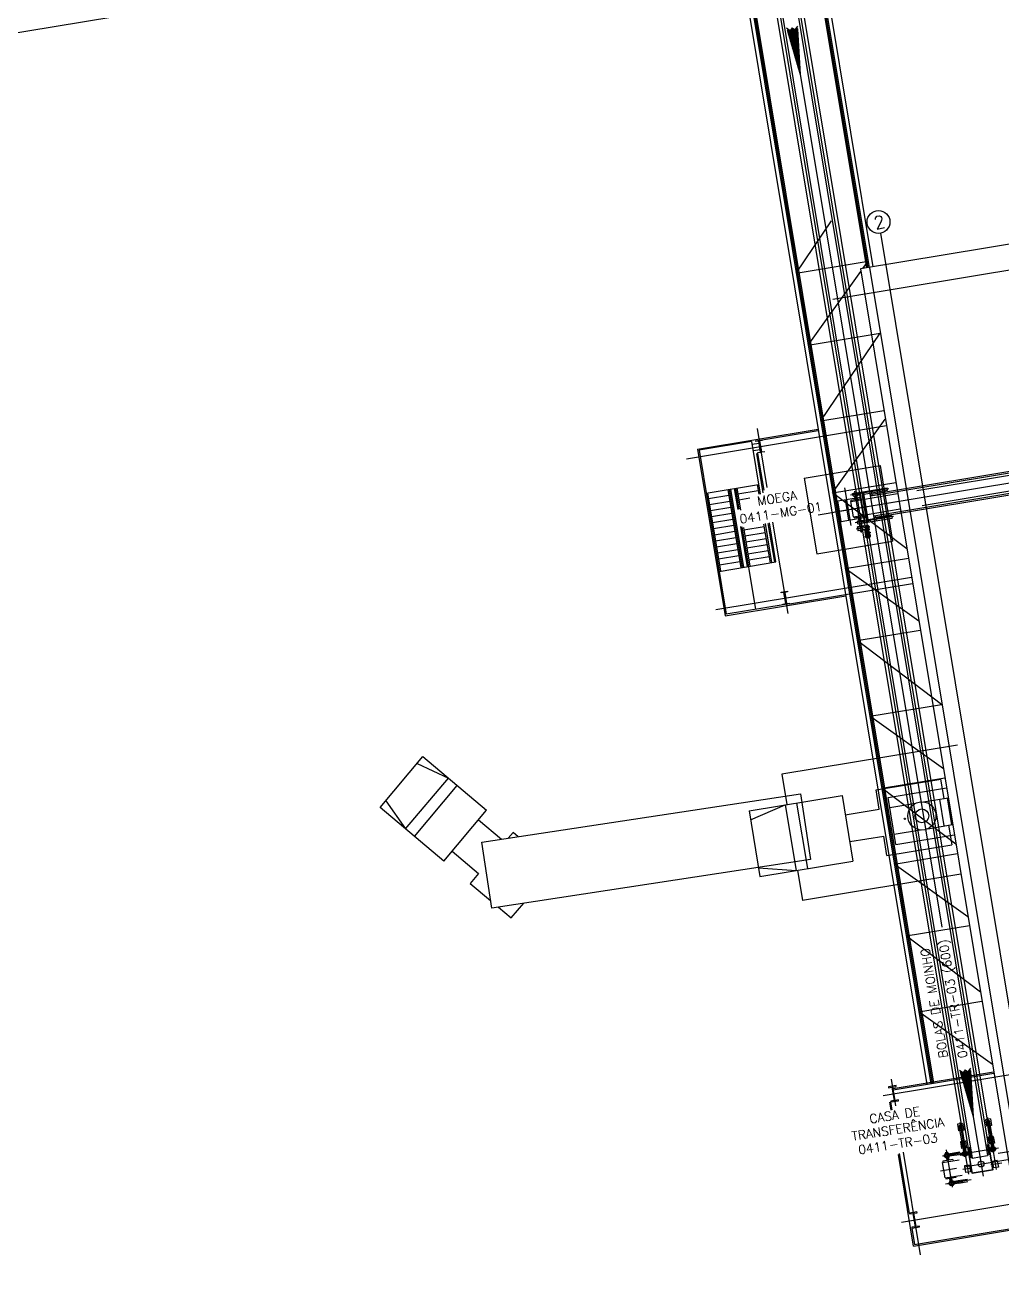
# Model space of a CAD drawing. Header units: millimetres. Extents: x -16232 to 52632, y -3739 to 20678.
# Drawn here: x 22880 to 23403, y 12523 to 13187 of the extents above; entities that cross this region are included whole.
import ezdxf
from ezdxf.enums import TextEntityAlignment as Align

# ---------------------------------------------------------------- set-up
doc = ezdxf.new("R2010")
doc.units = ezdxf.units.MM
doc.header["$LTSCALE"] = 300
doc.header["$MEASUREMENT"] = 0
doc.layers.add('CINZA-8', color=8, linetype='Continuous')
doc.styles.add('ROMANT', font='ROMANT', dxfattribs={"height": 0.2})

msp = doc.modelspace()

# ---------------------------------------------------------------- linework, layer by layer
at = {"layer": 'CINZA-8'}
for p, q in [((23195.966, 13783.882), (23395.596, 12581.323)), ((23197.123, 13784.075), (23396.39, 12583.707)), ((23198.849, 13784.361), (23396.664, 12592.736)), ((23184.828, 13782.033), (23382.643, 12590.408)), ((23186.553, 13782.32), (23385.82, 12581.952)), ((23187.71, 13782.512), (23387.341, 12579.952)), ((23259.944, 13483.343), (23330.714, 13057.032)), ((23260.621, 13483.455), (23331.39, 13057.145)), ((23261.376, 13483.58), (23332.146, 13057.27)), ((23263.439, 13483.923), (23334.208, 13057.613)), ((23220.775, 13476.84), (23363.1, 12619.483)), ((23222.838, 13477.183), (23365.163, 12619.826)), ((23223.593, 13477.308), (23365.918, 12619.951)), ((23224.27, 13477.421), (23366.595, 12620.063)), ((21995.634, 13037.049), (23258.968, 13246.768)), ((24510.5, 13238.975), (23312.771, 13040.147)), ((24166.528, 13195.781), (23327.441, 13056.489)), ((23293.711, 13186.67), (23291.291, 13183.244)), ((23287.863, 13185.662), (23291.291, 13183.244)), ((23288.188, 13184.678), (23291.439, 13182.384)), ((23288.372, 13184.122), (23295.169, 13160.738)), ((23288.492, 13183.708), (23291.587, 13181.524)), ((23290.852, 13185.786), (23288.752, 13182.813)), ((23288.768, 13182.757), (23291.735, 13180.664)), ((23291.001, 13184.926), (23288.973, 13182.055)), ((23289.045, 13181.807), (23291.883, 13179.804)), ((23291.149, 13184.066), (23289.193, 13181.297)), ((23289.321, 13180.857), (23292.032, 13178.944)), ((23291.297, 13183.206), (23289.413, 13180.539)), ((23289.597, 13179.907), (23292.18, 13178.084)), ((23291.445, 13182.346), (23289.634, 13179.781)), ((23291.593, 13181.486), (23289.854, 13179.024)), ((23291.742, 13180.626), (23290.074, 13178.266)), ((23291.89, 13179.766), (23290.295, 13177.508)), ((23290.853, 13185.786), (23293.827, 13183.687)), ((23291.001, 13184.926), (23293.873, 13182.9)), ((23291.149, 13184.066), (23293.919, 13182.112)), ((23291.297, 13183.206), (23293.965, 13181.324)), ((23293.734, 13185.633), (23291.439, 13182.384)), ((23291.445, 13182.346), (23294.011, 13180.536)), ((23291.576, 13182.381), (23371.031, 12703.753)), ((23293.772, 13184.618), (23291.587, 13181.524)), ((23291.594, 13181.486), (23294.057, 13179.748)), ((23293.83, 13183.63), (23291.735, 13180.664)), ((23291.742, 13180.626), (23294.103, 13178.96)), ((23293.888, 13182.642), (23291.884, 13179.804)), ((23291.89, 13179.766), (23294.149, 13178.172)), ((23293.946, 13181.654), (23292.032, 13178.944)), ((23294.004, 13180.666), (23292.18, 13178.084)), ((23294.061, 13179.678), (23292.328, 13177.224)), ((23293.747, 13185.048), (23295.169, 13160.738)), ((23289.873, 13178.956), (23292.328, 13177.224)), ((23290.15, 13178.006), (23292.476, 13176.364)), ((23290.426, 13177.056), (23292.624, 13175.504)), ((23292.038, 13178.906), (23290.515, 13176.75)), ((23290.702, 13176.105), (23292.773, 13174.644)), ((23292.186, 13178.046), (23290.735, 13175.992)), ((23292.334, 13177.186), (23290.955, 13175.234)), ((23290.978, 13175.155), (23292.921, 13173.785)), ((23292.483, 13176.326), (23291.176, 13174.476)), ((23291.255, 13174.205), (23293.069, 13172.925)), ((23292.631, 13175.466), (23291.396, 13173.718)), ((23291.531, 13173.254), (23293.217, 13172.065)), ((23292.779, 13174.607), (23291.616, 13172.96)), ((23292.927, 13173.747), (23291.837, 13172.203)), ((23292.038, 13178.906), (23294.196, 13177.384)), ((23293.076, 13172.887), (23292.057, 13171.445)), ((23292.186, 13178.046), (23294.242, 13176.596)), ((23292.335, 13177.186), (23294.288, 13175.808)), ((23294.119, 13178.69), (23292.476, 13176.364)), ((23292.483, 13176.326), (23294.334, 13175.02)), ((23294.177, 13177.702), (23292.625, 13175.504)), ((23292.631, 13175.467), (23294.38, 13174.233)), ((23294.235, 13176.714), (23292.773, 13174.645)), ((23292.779, 13174.607), (23294.426, 13173.445)), ((23294.293, 13175.726), (23292.921, 13173.785)), ((23292.928, 13173.747), (23294.472, 13172.657)), ((23294.35, 13174.738), (23293.069, 13172.925)), ((23293.076, 13172.887), (23294.518, 13171.869)), ((23294.408, 13173.75), (23293.217, 13172.065)), ((23294.466, 13172.762), (23293.366, 13171.205)), ((23291.807, 13172.304), (23293.365, 13171.205)), ((23292.083, 13171.354), (23293.514, 13170.345)), ((23293.224, 13172.027), (23292.277, 13170.687)), ((23292.36, 13170.404), (23293.662, 13169.485)), ((23293.372, 13171.167), (23292.498, 13169.929)), ((23292.636, 13169.453), (23293.81, 13168.625)), ((23293.52, 13170.307), (23292.718, 13169.171)), ((23292.912, 13168.503), (23293.958, 13167.765)), ((23293.668, 13169.447), (23292.938, 13168.413)), ((23293.817, 13168.587), (23293.159, 13167.655)), ((23293.188, 13167.553), (23294.106, 13166.905)), ((23293.224, 13172.027), (23294.564, 13171.081)), ((23293.372, 13171.167), (23294.61, 13170.293)), ((23293.965, 13167.727), (23293.379, 13166.897)), ((23293.465, 13166.602), (23294.255, 13166.045)), ((23294.524, 13171.774), (23293.514, 13170.345)), ((23293.52, 13170.307), (23294.657, 13169.505)), ((23294.113, 13166.867), (23293.599, 13166.139)), ((23294.582, 13170.787), (23293.662, 13169.485)), ((23293.669, 13169.447), (23294.703, 13168.717)), ((23294.639, 13169.799), (23293.81, 13168.625)), ((23293.817, 13168.587), (23294.749, 13167.929)), ((23294.261, 13166.007), (23293.819, 13165.382)), ((23294.697, 13168.811), (23293.958, 13167.765)), ((23293.965, 13167.727), (23294.795, 13167.141)), ((23294.755, 13167.823), (23294.107, 13166.905)), ((23294.113, 13166.867), (23294.841, 13166.353)), ((23294.813, 13166.835), (23294.255, 13166.045)), ((23294.261, 13166.007), (23294.887, 13165.566)), ((23293.741, 13165.652), (23294.403, 13165.185)), ((23294.017, 13164.702), (23294.551, 13164.325)), ((23294.409, 13165.147), (23294.04, 13164.624)), ((23294.558, 13164.287), (23294.26, 13163.866)), ((23294.293, 13163.751), (23294.699, 13163.465)), ((23294.871, 13165.847), (23294.403, 13165.185)), ((23294.41, 13165.147), (23294.933, 13164.778)), ((23294.706, 13163.427), (23294.48, 13163.108)), ((23294.928, 13164.859), (23294.551, 13164.325)), ((23294.558, 13164.287), (23294.979, 13163.99)), ((23294.57, 13162.801), (23294.847, 13162.605)), ((23294.986, 13163.871), (23294.699, 13163.465)), ((23294.854, 13162.567), (23294.701, 13162.35)), ((23294.706, 13163.427), (23295.025, 13163.202)), ((23294.846, 13161.851), (23294.996, 13161.745)), ((23295.044, 13162.883), (23294.848, 13162.605)), ((23294.854, 13162.567), (23295.071, 13162.414)), ((23295.002, 13161.707), (23294.921, 13161.592)), ((23295.102, 13161.895), (23294.996, 13161.745)), ((23295.002, 13161.707), (23295.117, 13161.626)), ((23295.122, 13160.901), (23295.144, 13160.885)), ((23295.15, 13160.847), (23295.141, 13160.834)), ((23295.16, 13160.907), (23295.144, 13160.885)), ((23295.151, 13160.847), (23295.164, 13160.838)), ((23293.046, 13054.256), (23311.982, 13082.245)), ((23338.167, 13075.653), (23507.474, 12055.756)), ((23293.046, 13054.256), (23331.584, 13060.654)), ((23328.765, 13056.709), (23331.584, 13060.654)), ((23299.448, 13015.685), (23327.661, 13055.164)), ((23327.441, 13056.489), (23435.28, 12406.874)), ((23413.396, 12570.12), (23332.516, 13057.332)), ((23332.804, 12934.914), (23986.18, 13043.377)), ((23333.481, 12935.86), (23985.95, 13044.173)), ((23357.728, 12937.802), (24006.661, 13045.528)), ((23360.628, 12929.801), (24008.031, 13037.272)), ((23334.578, 12924.227), (23987.652, 13032.641)), ((23335.525, 12923.55), (23988.368, 13031.925)), ((23299.448, 13015.685), (23337.987, 13022.083)), ((23306.188, 12975.084), (23337.987, 13022.083)), ((23313.718, 12926.255), (23679.604, 12986.994)), ((23306.188, 12975.084), (23340.023, 12980.701)), ((23312.591, 12936.513), (23340.804, 12975.992)), ((23234.288, 12954.789), (23341.373, 12972.566)), ((23240.206, 12959.943), (23304.802, 12970.667)), ((23272.101, 12970.993), (23277.342, 12939.421)), ((23274.835, 12964.997), (23304.915, 12969.99)), ((23269.069, 12964.04), (23240.995, 12959.379)), ((23269.069, 12964.04), (23273.752, 12935.829)), ((23273.221, 12962.99), (23269.35, 12962.348)), ((23271.451, 12964.435), (23274.835, 12964.997)), ((23271.519, 12964.029), (23271.451, 12964.435)), ((23273.007, 12964.276), (23271.519, 12964.029)), ((23273.996, 12958.321), (23273.007, 12964.276)), ((23274.902, 12964.591), (23273.413, 12964.343)), ((23273.413, 12964.343), (23274.402, 12958.389)), ((23274.835, 12964.997), (23274.902, 12964.591)), ((23240.206, 12959.943), (23255.034, 12870.621)), ((23240.995, 12959.379), (23255.598, 12871.41)), ((23273.783, 12959.607), (23269.912, 12958.964)), ((23275.404, 12936.434), (23271.898, 12957.556)), ((23272.507, 12958.074), (23273.996, 12958.321)), ((23272.575, 12957.668), (23272.507, 12958.074)), ((23275.837, 12938.016), (23272.575, 12957.668)), ((23274.402, 12958.389), (23275.891, 12958.636)), ((23275.891, 12958.636), (23275.958, 12958.23)), ((23297.375, 12944.402), (23337.976, 12951.142)), ((23337.976, 12951.142), (23344.716, 12910.541)), ((23244.814, 12936.372), (23272.889, 12941.032)), ((23272.117, 12940.904), (23272.977, 12935.724)), ((23297.375, 12944.402), (23304.115, 12903.801)), ((23312.591, 12936.513), (23346.425, 12942.13)), ((23245.586, 12936.5), (23252.551, 12894.546)), ((23256.952, 12935.052), (23246.125, 12933.255)), ((23256.413, 12938.297), (23263.377, 12896.343)), ((23257.184, 12938.425), (23264.149, 12896.471)), ((23257.861, 12938.538), (23264.826, 12896.583)), ((23259.842, 12938.867), (23261.716, 12927.578)), ((23260.519, 12938.979), (23262.381, 12927.76)), ((23261.29, 12939.107), (23263.278, 12927.132)), ((23272.656, 12937.659), (23261.829, 12935.862)), ((23268.26, 12933.614), (23262.365, 12932.636)), ((23352.343, 12906.485), (23312.591, 12936.513)), ((23315.398, 12932.173), (23327.51, 12934.184)), ((23322.445, 12919.039), (23319.093, 12939.232)), ((23342.777, 12938.727), (23322.238, 12935.318)), ((23322.323, 12931.922), (23347.428, 12936.09)), ((23322.48, 12932.653), (23327.893, 12933.552)), ((23323.284, 12936.187), (23341.744, 12939.251)), ((23323.509, 12934.833), (23323.284, 12936.187)), ((23323.509, 12934.833), (23327.298, 12935.463)), ((23323.532, 12936.367), (23325.698, 12936.727)), ((23323.555, 12936.232), (23323.532, 12936.367)), ((23323.802, 12934.743), (23323.779, 12934.878)), ((23323.802, 12934.743), (23325.967, 12935.103)), ((23324.713, 12933.024), (23324.411, 12934.844)), ((23328.137, 12915.327), (23324.469, 12937.427)), ((23325.66, 12933.181), (23325.358, 12935.001)), ((23325.72, 12936.591), (23325.698, 12936.727)), ((23325.967, 12935.103), (23325.945, 12935.238)), ((23326.283, 12935.294), (23326.058, 12936.647)), ((23326.96, 12935.406), (23326.735, 12936.76)), ((23329.769, 12920.576), (23327.073, 12936.816)), ((23329.14, 12924.365), (23327.073, 12936.816)), ((23330.04, 12920.62), (23327.344, 12936.861)), ((23328.007, 12932.866), (23327.893, 12933.552)), ((23331.561, 12920.873), (23328.865, 12937.113)), ((23331.832, 12920.918), (23329.136, 12937.158)), ((23329.361, 12935.805), (23332.567, 12936.337)), ((23332.343, 12937.691), (23332.804, 12934.914)), ((23333.155, 12937.825), (23333.616, 12935.048)), ((23333.379, 12936.472), (23341.968, 12937.898)), ((23341.968, 12937.898), (23341.744, 12939.251)), ((23257.487, 12931.826), (23246.66, 12930.029)), ((23258.023, 12928.6), (23247.196, 12926.803)), ((23304.778, 12924.771), (23348.113, 12931.965)), ((23317.22, 12921.197), (23315.398, 12932.173)), ((23321.28, 12921.871), (23319.458, 12932.847)), ((23323.693, 12923.672), (23322.323, 12931.922)), ((23322.594, 12931.967), (23322.48, 12932.653)), ((23323.693, 12923.672), (23348.798, 12927.84)), ((23258.558, 12925.375), (23247.731, 12923.577)), ((23259.094, 12922.149), (23248.267, 12920.352)), ((23282.235, 12899.473), (23278.765, 12920.376)), ((23280.449, 12920.703), (23288.552, 12871.896)), ((23317.22, 12921.197), (23329.332, 12923.208)), ((23324.077, 12923.031), (23323.963, 12923.717)), ((23324.077, 12923.031), (23329.491, 12923.929)), ((23345.248, 12923.84), (23324.709, 12920.431)), ((23325.755, 12921.3), (23329.545, 12921.929)), ((23325.755, 12921.3), (23325.98, 12919.946)), ((23325.98, 12919.946), (23344.44, 12923.011)), ((23326.004, 12921.48), (23328.169, 12921.84)), ((23326.004, 12921.48), (23326.026, 12921.345)), ((23326.273, 12919.856), (23328.439, 12920.216)), ((23326.31, 12923.401), (23326.613, 12921.581)), ((23327.258, 12923.559), (23327.56, 12921.738)), ((23328.169, 12921.84), (23328.191, 12921.704)), ((23328.416, 12920.351), (23328.439, 12920.216)), ((23328.53, 12921.76), (23328.754, 12920.407)), ((23329.206, 12921.873), (23329.431, 12920.519)), ((23329.491, 12923.929), (23329.377, 12924.616)), ((23331.607, 12922.271), (23334.814, 12922.804)), ((23334.578, 12924.227), (23335.039, 12921.45)), ((23335.39, 12924.362), (23335.851, 12921.585)), ((23335.626, 12922.938), (23344.215, 12924.364)), ((23344.215, 12924.364), (23344.44, 12923.011)), ((23259.629, 12918.923), (23248.802, 12917.126)), ((23260.165, 12915.697), (23249.338, 12913.9)), ((23263.232, 12918.449), (23266.807, 12896.912)), ((23263.954, 12918.287), (23271.303, 12874.017)), ((23264.805, 12917.934), (23268.255, 12897.153)), ((23275.869, 12918.304), (23265.042, 12916.507)), ((23276.404, 12915.079), (23265.578, 12913.281)), ((23275.627, 12919.759), (23279.082, 12898.95)), ((23276.368, 12920.071), (23279.853, 12899.078)), ((23281.559, 12899.361), (23278.108, 12920.148)), ((23332.444, 12918.238), (23325.271, 12917.047)), ((23325.827, 12918.023), (23325.996, 12918.259)), ((23325.827, 12918.023), (23326.112, 12916.304)), ((23329.217, 12918.794), (23325.996, 12918.259)), ((23325.996, 12918.259), (23326.349, 12916.135)), ((23331.594, 12919.05), (23326.018, 12918.124)), ((23330.399, 12918.643), (23326.052, 12917.921)), ((23326.349, 12916.135), (23326.112, 12916.304)), ((23326.251, 12919.991), (23326.273, 12919.856)), ((23332.094, 12917.297), (23326.315, 12916.338)), ((23332.127, 12917.094), (23326.349, 12916.135)), ((23328.342, 12918.788), (23326.826, 12918.536)), ((23326.826, 12918.536), (23326.848, 12918.401)), ((23326.882, 12919.957), (23327.088, 12918.719)), ((23328.103, 12918.887), (23327.02, 12918.708)), ((23328.103, 12918.887), (23327.02, 12918.708)), ((23327.02, 12918.708), (23327.043, 12918.572)), ((23327.201, 12916.276), (23327.454, 12916.096)), ((23328.536, 12916.275), (23327.454, 12916.096)), ((23327.454, 12916.096), (23327.499, 12915.825)), ((23328.559, 12916.14), (23327.476, 12915.96)), ((23328.581, 12916.005), (23327.499, 12915.825)), ((23327.83, 12920.114), (23328.035, 12918.876)), ((23328.103, 12918.887), (23328.125, 12918.752)), ((23328.342, 12918.788), (23328.364, 12918.653)), ((23328.536, 12916.275), (23328.717, 12916.528)), ((23328.536, 12916.275), (23328.581, 12916.005)), ((23329.217, 12918.794), (23329.239, 12918.659)), ((23329.421, 12916.645), (23329.477, 12916.306)), ((23332.139, 12917.026), (23329.432, 12916.577)), ((23332.184, 12916.756), (23329.477, 12916.306)), ((23332.066, 12916.208), (23329.765, 12915.826)), ((23329.765, 12915.826), (23330.147, 12913.525)), ((23329.901, 12915.848), (23330.283, 12913.547)), ((23332.651, 12913.941), (23329.944, 12913.491)), ((23329.951, 12916.385), (23330.036, 12915.871)), ((23330.104, 12915.882), (23330.486, 12913.581)), ((23330.374, 12915.927), (23330.576, 12914.709)), ((23330.827, 12918.018), (23330.399, 12918.643)), ((23330.444, 12918.859), (23331.13, 12914.723)), ((23330.923, 12918.243), (23330.495, 12918.867)), ((23331.659, 12914.889), (23330.576, 12914.709)), ((23330.576, 12914.709), (23330.756, 12913.626)), ((23330.645, 12915.972), (23330.847, 12914.754)), ((23331.943, 12918.204), (23330.827, 12918.018)), ((23331.296, 12918.305), (23330.868, 12918.929)), ((23331.135, 12914.484), (23330.876, 12914.356)), ((23330.876, 12914.356), (23330.892, 12914.258)), ((23330.892, 12914.258), (23331.052, 12914.23)), ((23330.91, 12914.151), (23331.052, 12914.23)), ((23330.926, 12914.053), (23330.91, 12914.151)), ((23331.213, 12914.015), (23330.926, 12914.053)), ((23330.952, 12914.317), (23330.952, 12914.317)), ((23330.952, 12914.317), (23331.147, 12914.282)), ((23331.148, 12914.414), (23330.953, 12914.317)), ((23330.986, 12914.114), (23331.159, 12914.21)), ((23330.986, 12914.114), (23330.986, 12914.115)), ((23331.202, 12914.086), (23330.986, 12914.115)), ((23331.136, 12914.484), (23331.148, 12914.414)), ((23331.147, 12914.282), (23331.159, 12914.21)), ((23331.186, 12916.062), (23331.388, 12914.844)), ((23331.214, 12914.016), (23331.202, 12914.086)), ((23331.271, 12914.507), (23331.204, 12914.496)), ((23331.204, 12914.496), (23331.231, 12914.332)), ((23331.523, 12914.238), (23331.254, 12914.194)), ((23331.254, 12914.194), (23331.281, 12914.027)), ((23331.299, 12914.309), (23331.27, 12914.304)), ((23331.271, 12914.507), (23331.291, 12914.39)), ((23331.275, 12913.854), (23331.563, 12912.116)), ((23331.349, 12914.038), (23331.281, 12914.027)), ((23331.428, 12914.5), (23331.291, 12914.39)), ((23331.425, 12914.41), (23331.299, 12914.309)), ((23331.375, 12914.144), (23331.333, 12914.137)), ((23331.333, 12914.137), (23331.349, 12914.038)), ((23331.499, 12918.617), (23331.364, 12918.594)), ((23331.375, 12914.144), (23331.391, 12914.045)), ((23331.445, 12914.054), (23331.391, 12914.045)), ((23331.425, 12914.41), (23331.438, 12914.332)), ((23331.466, 12914.159), (23331.429, 12914.153)), ((23331.429, 12914.153), (23331.445, 12914.054)), ((23331.506, 12914.343), (23331.438, 12914.332)), ((23331.457, 12916.107), (23331.659, 12914.889)), ((23331.466, 12914.159), (23331.482, 12914.06)), ((23331.551, 12914.071), (23331.482, 12914.06)), ((23331.483, 12914.479), (23331.506, 12914.343)), ((23331.522, 12918.648), (23331.499, 12918.784)), ((23331.513, 12918.619), (23331.54, 12918.623)), ((23331.523, 12914.238), (23331.551, 12914.071)), ((23331.524, 12918.635), (23331.528, 12918.608)), ((23331.531, 12918.594), (23331.553, 12918.459)), ((23331.553, 12918.626), (23331.689, 12918.648)), ((23331.594, 12919.05), (23331.831, 12918.88)), ((23331.659, 12914.889), (23331.839, 12913.806)), ((23331.71, 12916.677), (23331.795, 12916.163)), ((23331.728, 12916.151), (23332.11, 12913.851)), ((23331.831, 12918.88), (23332.184, 12916.756)), ((23331.931, 12916.185), (23332.313, 12913.884)), ((23332.066, 12916.208), (23332.448, 12913.907)), ((23332.284, 12915.381), (23332.205, 12915.368)), ((23332.328, 12915.121), (23332.249, 12915.108)), ((23332.284, 12915.381), (23332.328, 12915.121)), ((23332.651, 12913.941), (23332.763, 12913.264)), ((23260.7, 12912.472), (23249.873, 12910.674)), ((23261.235, 12909.246), (23250.409, 12907.449)), ((23276.94, 12911.853), (23266.113, 12910.056)), ((23277.475, 12908.627), (23266.648, 12906.83)), ((23304.115, 12903.801), (23344.716, 12910.541)), ((23329.944, 12913.491), (23330.057, 12912.815)), ((23330.53, 12912.476), (23330.057, 12912.815)), ((23332.425, 12912.791), (23330.53, 12912.476)), ((23332.763, 12913.264), (23332.425, 12912.791)), ((23261.771, 12906.02), (23250.944, 12904.223)), ((23262.306, 12902.794), (23251.48, 12900.997)), ((23278.011, 12905.401), (23267.184, 12903.604)), ((23278.546, 12902.176), (23267.719, 12900.378)), ((23319.331, 12895.912), (23353.165, 12901.529)), ((23251.779, 12894.418), (23282.235, 12899.473)), ((23262.842, 12899.569), (23252.015, 12897.771)), ((23358.787, 12867.666), (23319.331, 12895.912)), ((23249.963, 12873.951), (23354.853, 12891.364)), ((23319.518, 12882.021), (23355.415, 12887.98)), ((23255.034, 12870.621), (23319.63, 12881.345)), ((23284.931, 12883.233), (23288.315, 12883.795)), ((23284.999, 12882.827), (23284.931, 12883.233)), ((23286.487, 12883.074), (23284.999, 12882.827)), ((23287.476, 12877.119), (23286.487, 12883.074)), ((23288.382, 12883.389), (23286.893, 12883.141)), ((23286.893, 12883.141), (23287.882, 12877.187)), ((23288.315, 12883.795), (23288.382, 12883.389)), ((23289.438, 12877.028), (23319.518, 12882.021)), ((23286.055, 12876.466), (23255.598, 12871.41)), ((23285.987, 12876.872), (23287.476, 12877.119)), ((23286.055, 12876.466), (23285.987, 12876.872)), ((23289.438, 12877.028), (23286.055, 12876.466)), ((23287.882, 12877.187), (23289.371, 12877.434)), ((23289.371, 12877.434), (23289.438, 12877.028)), ((23325.734, 12857.341), (23359.568, 12862.958)), ((23371.013, 12823.138), (23325.734, 12857.341)), ((23332.474, 12816.74), (23371.013, 12823.138)), ((23371.93, 12788.494), (23332.474, 12816.74)), ((23379.542, 12801.281), (23285.28, 12785.633)), ((23089.97, 12791.479), (23106.691, 12783.65)), ((23083.721, 12756.361), (23106.691, 12783.65)), ((23285.28, 12785.633), (23287.976, 12769.392)), ((23335.855, 12777.34), (23370.636, 12783.114)), ((23338.877, 12778.169), (23372.711, 12783.786)), ((23372.366, 12772.693), (23370.636, 12783.114)), ((23088.444, 12752.386), (23111.414, 12779.674)), ((23267.78, 12766.04), (23317.652, 12774.319)), ((23317.652, 12774.319), (23323.493, 12739.131)), ((23337.584, 12766.919), (23335.855, 12777.34)), ((23378.628, 12748.141), (23338.877, 12778.169)), ((23342.302, 12773.265), (23373.595, 12778.46)), ((23073.154, 12771.502), (23083.721, 12756.361)), ((23268.563, 12761.325), (23287.133, 12769.252)), ((23287.133, 12769.252), (23292.975, 12734.065)), ((23293.224, 12770.263), (23299.065, 12735.076)), ((23346.481, 12748.093), (23342.302, 12773.265)), ((23343.201, 12767.852), (23357.255, 12770.185)), ((23361.233, 12770.845), (23374.494, 12773.047)), ((23372.379, 12757.954), (23369.998, 12772.3)), ((23372.366, 12772.693), (23374.464, 12773.042)), ((23376.439, 12758.628), (23374.058, 12772.974)), ((23374.464, 12773.042), (23376.845, 12758.696)), ((23104.187, 12739.134), (23127.157, 12766.422)), ((23122.74, 12761.174), (23135.045, 12750.816)), ((23267.78, 12766.04), (23273.622, 12730.852)), ((23319.382, 12763.898), (23337.584, 12766.919)), ((23345.582, 12753.506), (23359.636, 12755.839)), ((23363.614, 12756.499), (23376.875, 12758.701)), ((23374.747, 12758.348), (23376.845, 12758.696)), ((23374.747, 12758.348), (23376.477, 12747.927)), ((23321.763, 12749.552), (23339.966, 12752.574)), ((23341.696, 12742.153), (23339.966, 12752.574)), ((23341.696, 12742.153), (23376.477, 12747.927)), ((23346.481, 12748.093), (23377.774, 12753.287)), ((23345.617, 12737.568), (23379.451, 12743.185)), ((23272.839, 12735.566), (23292.975, 12734.065)), ((23273.622, 12730.852), (23323.493, 12739.131)), ((23293.817, 12734.205), (23296.513, 12717.964)), ((23385.073, 12709.322), (23345.617, 12737.568)), ((23122.773, 12732.454), (23118.356, 12727.207)), ((23381.301, 12732.04), (23296.513, 12717.964)), ((23118.356, 12727.207), (23129.299, 12717.995)), ((23352.02, 12698.997), (23385.854, 12704.614)), ((23391.771, 12668.969), (23352.02, 12698.997)), ((23401.356, 12582.557), (23976.402, 12678.017)), ((23358.76, 12658.396), (23392.594, 12664.013)), ((23398.215, 12630.15), (23358.76, 12658.396)), ((23383.074, 12575.281), (23755.723, 12637.142)), ((23386.425, 12628.164), (23384.005, 12624.738)), ((23339.634, 12613.502), (23416.36, 12626.238)), ((23343.893, 12622.297), (23346.285, 12607.885)), ((23344.994, 12617.173), (23398.885, 12626.119)), ((23345.106, 12616.496), (23398.997, 12625.442)), ((23380.578, 12627.156), (23384.005, 12624.738)), ((23380.903, 12626.171), (23384.153, 12623.878)), ((23381.086, 12625.615), (23387.884, 12602.232)), ((23381.207, 12625.202), (23384.301, 12623.018)), ((23383.567, 12627.28), (23381.467, 12624.307)), ((23381.483, 12624.251), (23384.45, 12622.158)), ((23383.715, 12626.42), (23381.687, 12623.549)), ((23381.759, 12623.301), (23384.598, 12621.298)), ((23383.863, 12625.56), (23381.907, 12622.791)), ((23382.035, 12622.351), (23384.746, 12620.438)), ((23384.012, 12624.7), (23382.128, 12622.033)), ((23382.312, 12621.4), (23384.894, 12619.578)), ((23384.16, 12623.84), (23382.348, 12621.275)), ((23384.308, 12622.98), (23382.568, 12620.517)), ((23384.456, 12622.12), (23382.789, 12619.759)), ((23384.604, 12621.26), (23383.009, 12619.002)), ((23383.567, 12627.28), (23386.541, 12625.181)), ((23383.715, 12626.42), (23386.587, 12624.393)), ((23383.864, 12625.56), (23386.633, 12623.605)), ((23384.012, 12624.7), (23386.68, 12622.818)), ((23386.448, 12627.127), (23384.153, 12623.878)), ((23384.16, 12623.84), (23386.726, 12622.03)), ((23386.487, 12626.112), (23384.302, 12623.018)), ((23384.308, 12622.98), (23386.772, 12621.242)), ((23386.545, 12625.124), (23384.45, 12622.158)), ((23384.456, 12622.12), (23386.818, 12620.454)), ((23384.552, 12622.305), (23393.196, 12570.234)), ((23386.602, 12624.136), (23384.598, 12621.298)), ((23384.605, 12621.26), (23386.864, 12619.666)), ((23386.66, 12623.148), (23384.746, 12620.438)), ((23386.718, 12622.16), (23384.894, 12619.578)), ((23386.462, 12626.542), (23387.884, 12602.232)), ((23346.555, 12618.823), (23342.495, 12618.149)), ((23342.495, 12618.149), (23342.576, 12617.661)), ((23342.576, 12617.661), (23344.363, 12617.958)), ((23344.363, 12617.958), (23345.549, 12610.812)), ((23344.85, 12618.039), (23346.636, 12618.335)), ((23346.036, 12610.893), (23344.85, 12618.039)), ((23346.636, 12618.335), (23346.555, 12618.823)), ((23382.588, 12620.45), (23385.042, 12618.718)), ((23382.864, 12619.5), (23385.191, 12617.858)), ((23383.14, 12618.549), (23385.339, 12616.998)), ((23384.753, 12620.4), (23383.229, 12618.244)), ((23383.417, 12617.599), (23385.487, 12616.138)), ((23384.901, 12619.54), (23383.45, 12617.486)), ((23385.049, 12618.68), (23383.67, 12616.728)), ((23383.693, 12616.649), (23385.635, 12615.278)), ((23385.197, 12617.82), (23383.89, 12615.97)), ((23383.969, 12615.699), (23385.783, 12614.418)), ((23385.345, 12616.96), (23384.111, 12615.212)), ((23384.245, 12614.748), (23385.932, 12613.558)), ((23385.494, 12616.1), (23384.331, 12614.454)), ((23385.642, 12615.24), (23384.551, 12613.696)), ((23384.753, 12620.4), (23386.91, 12618.878)), ((23384.901, 12619.54), (23386.956, 12618.09)), ((23386.776, 12621.172), (23385.043, 12618.718)), ((23385.049, 12618.68), (23387.002, 12617.302)), ((23386.834, 12620.184), (23385.191, 12617.858)), ((23385.197, 12617.82), (23387.048, 12616.514)), ((23386.891, 12619.196), (23385.339, 12616.998)), ((23385.346, 12616.96), (23387.094, 12615.726)), ((23386.949, 12618.208), (23385.487, 12616.138)), ((23385.494, 12616.1), (23387.141, 12614.938)), ((23387.007, 12617.22), (23385.635, 12615.278)), ((23385.642, 12615.24), (23387.187, 12614.151)), ((23387.065, 12616.232), (23385.784, 12614.418)), ((23387.123, 12615.244), (23385.932, 12613.558)), ((23343.879, 12605.627), (23343.167, 12609.916)), ((23345.549, 12610.812), (23343.762, 12610.516)), ((23343.762, 12610.516), (23343.843, 12610.028)), ((23343.843, 12610.028), (23347.903, 12610.702)), ((23344.533, 12605.875), (23343.843, 12610.028)), ((23347.823, 12611.19), (23346.036, 12610.893)), ((23347.903, 12610.702), (23347.823, 12611.19)), ((23384.522, 12613.798), (23386.08, 12612.698)), ((23385.79, 12614.38), (23384.771, 12612.938)), ((23384.798, 12612.848), (23386.228, 12611.839)), ((23385.938, 12613.52), (23384.992, 12612.181)), ((23385.074, 12611.897), (23386.376, 12610.979)), ((23386.086, 12612.66), (23385.212, 12611.423)), ((23385.35, 12610.947), (23386.525, 12610.119)), ((23386.235, 12611.801), (23385.432, 12610.665)), ((23385.627, 12609.997), (23386.673, 12609.259)), ((23386.383, 12610.941), (23385.653, 12609.907)), ((23385.79, 12614.38), (23387.233, 12613.363)), ((23386.531, 12610.081), (23385.873, 12609.149)), ((23385.903, 12609.046), (23386.821, 12608.399)), ((23385.938, 12613.52), (23387.279, 12612.575)), ((23387.18, 12614.256), (23386.08, 12612.698)), ((23386.087, 12612.661), (23387.325, 12611.787)), ((23386.679, 12609.221), (23386.093, 12608.391)), ((23386.179, 12608.096), (23386.969, 12607.539)), ((23387.238, 12613.268), (23386.228, 12611.839)), ((23386.235, 12611.801), (23387.371, 12610.999)), ((23386.827, 12608.361), (23386.314, 12607.633)), ((23387.296, 12612.28), (23386.377, 12610.979)), ((23386.383, 12610.941), (23387.417, 12610.211)), ((23387.354, 12611.292), (23386.525, 12610.119)), ((23386.531, 12610.081), (23387.463, 12609.423)), ((23387.412, 12610.304), (23386.673, 12609.259)), ((23386.679, 12609.221), (23387.509, 12608.635)), ((23387.469, 12609.316), (23386.821, 12608.399)), ((23386.828, 12608.361), (23387.555, 12607.847)), ((23387.527, 12608.329), (23386.969, 12607.539)), ((23386.455, 12607.146), (23387.117, 12606.679)), ((23386.976, 12607.501), (23386.534, 12606.875)), ((23386.732, 12606.196), (23387.266, 12605.819)), ((23387.124, 12606.641), (23386.754, 12606.117)), ((23387.272, 12605.781), (23386.975, 12605.36)), ((23386.976, 12607.501), (23387.601, 12607.059)), ((23387.008, 12605.245), (23387.414, 12604.959)), ((23387.585, 12607.341), (23387.118, 12606.679)), ((23387.124, 12606.641), (23387.648, 12606.271)), ((23387.42, 12604.921), (23387.195, 12604.602)), ((23387.643, 12606.353), (23387.266, 12605.819)), ((23387.272, 12605.781), (23387.694, 12605.484)), ((23387.284, 12604.295), (23387.562, 12604.099)), ((23387.701, 12605.365), (23387.414, 12604.959)), ((23387.569, 12604.061), (23387.415, 12603.844)), ((23387.421, 12604.921), (23387.74, 12604.696)), ((23387.56, 12603.345), (23387.71, 12603.239)), ((23387.758, 12604.377), (23387.562, 12604.099)), ((23387.569, 12604.061), (23387.786, 12603.908)), ((23387.717, 12603.201), (23387.635, 12603.086)), ((23387.816, 12603.389), (23387.71, 12603.239)), ((23387.717, 12603.201), (23387.832, 12603.12)), ((23387.837, 12602.394), (23387.858, 12602.379)), ((23387.865, 12602.341), (23387.856, 12602.328)), ((23387.874, 12602.401), (23387.859, 12602.379)), ((23387.865, 12602.341), (23387.878, 12602.332)), ((23395.633, 12601.628), (23400.249, 12573.819)), ((23382.244, 12598.506), (23379.538, 12598.057)), ((23379.538, 12598.057), (23380.122, 12594.538)), ((23382.828, 12594.987), (23380.122, 12594.538)), ((23380.761, 12599.065), (23385.353, 12571.403)), ((23382.244, 12598.506), (23382.828, 12594.987)), ((23397.131, 12600.977), (23394.425, 12600.528)), ((23394.425, 12600.528), (23395.009, 12597.009)), ((23397.715, 12597.459), (23395.009, 12597.009)), ((23397.131, 12600.977), (23397.715, 12597.459)), ((23383.817, 12589.033), (23381.11, 12588.583)), ((23381.11, 12588.583), (23381.694, 12585.065)), ((23384.622, 12589.166), (23382.897, 12588.88)), ((23383.817, 12589.033), (23384.401, 12585.514)), ((23396.917, 12591.207), (23395.192, 12590.921)), ((23398.704, 12591.504), (23395.997, 12591.055)), ((23395.997, 12591.055), (23396.581, 12587.536)), ((23397.238, 12588.396), (23397.211, 12588.391)), ((23397.211, 12588.391), (23397.685, 12585.538)), ((23397.746, 12588.48), (23398.111, 12586.277)), ((23397.881, 12588.503), (23398.247, 12586.299)), ((23398.389, 12588.587), (23398.416, 12588.591)), ((23398.416, 12588.591), (23398.889, 12585.738)), ((23398.704, 12591.504), (23399.288, 12587.985)), ((23355.973, 12532.774), (23347.81, 12581.946)), ((23353.729, 12550.48), (23348.42, 12582.46)), ((23350.405, 12583.066), (23359.526, 12528.121)), ((23380.53, 12582.507), (23371.465, 12581.002)), ((23372.507, 12581.704), (23374.634, 12582.057)), ((23372.564, 12581.359), (23372.507, 12581.704)), ((23374.974, 12582.252), (23372.538, 12581.848)), ((23372.538, 12581.848), (23372.561, 12581.713)), ((23374.627, 12582.626), (23372.746, 12582.314)), ((23372.746, 12582.314), (23372.816, 12581.894)), ((23374.289, 12582.903), (23372.976, 12582.686)), ((23372.976, 12582.686), (23373.03, 12582.361)), ((23372.98, 12581.782), (23373.151, 12580.754)), ((23373.36, 12584.438), (23376.684, 12564.415)), ((23374.343, 12582.579), (23374.289, 12582.903)), ((23377.472, 12582.618), (23374.62, 12582.145)), ((23374.82, 12580.94), (23374.62, 12582.145)), ((23374.697, 12582.206), (23374.627, 12582.626)), ((23377.672, 12581.414), (23374.82, 12580.94)), ((23374.974, 12582.252), (23374.982, 12582.205)), ((23375.053, 12582.217), (23375.253, 12581.012)), ((23375.269, 12582.253), (23375.469, 12581.048)), ((23377.561, 12582.084), (23375.358, 12581.718)), ((23377.584, 12581.948), (23375.38, 12581.583)), ((23377.477, 12582.591), (23377.472, 12582.618)), ((23380.709, 12583.128), (23377.477, 12582.591)), ((23377.668, 12581.441), (23380.561, 12581.921)), ((23377.668, 12581.441), (23377.672, 12581.414)), ((23401.466, 12585.287), (23380.726, 12581.844)), ((23382.048, 12582.541), (23380.792, 12582.331)), ((23382.207, 12581.594), (23380.896, 12581.375)), ((23384.401, 12585.514), (23381.694, 12585.065)), ((23382.364, 12582.791), (23382.039, 12582.737)), ((23382.039, 12582.737), (23382.257, 12581.424)), ((23382.257, 12581.424), (23382.582, 12581.478)), ((23382.314, 12585.918), (23382.287, 12585.914)), ((23382.736, 12583.145), (23382.317, 12583.075)), ((23382.317, 12583.075), (23382.629, 12581.194)), ((23382.324, 12585.92), (23382.798, 12583.067)), ((23382.69, 12583.717), (23383.894, 12583.917)), ((23382.69, 12583.422), (23382.737, 12583.43)), ((23382.69, 12583.422), (23383.095, 12580.986)), ((23382.726, 12583.5), (23383.93, 12583.7)), ((23384.002, 12583.267), (23382.798, 12583.067)), ((23382.859, 12586.009), (23383.224, 12583.805)), ((23383.239, 12580.954), (23382.886, 12583.082)), ((23382.994, 12586.031), (23383.36, 12583.828)), ((23383.16, 12581.428), (23384.189, 12581.599)), ((23383.529, 12586.12), (23384.002, 12583.267)), ((23384.267, 12581.125), (23383.914, 12583.252)), ((23383.989, 12583.638), (23383.942, 12583.63)), ((23383.989, 12583.638), (23384.394, 12581.202)), ((23384.035, 12583.36), (23384.468, 12583.432)), ((23384.781, 12581.551), (23384.348, 12581.479)), ((23384.468, 12583.432), (23384.781, 12581.551)), ((23384.516, 12583.148), (23384.827, 12583.2)), ((23385.045, 12581.887), (23384.734, 12581.835)), ((23384.827, 12583.2), (23385.045, 12581.887)), ((23384.846, 12583.085), (23386.054, 12583.285)), ((23384.902, 12585.597), (23387.193, 12571.793)), ((23385.01, 12585.615), (23387.32, 12571.702)), ((23385.026, 12582.002), (23386.234, 12582.202)), ((23386.408, 12585.569), (23385.732, 12585.457)), ((23385.732, 12585.457), (23386.63, 12580.043)), ((23395.341, 12587.052), (23394.664, 12586.939)), ((23395.341, 12587.052), (23396.239, 12581.638)), ((23396.239, 12581.638), (23395.563, 12581.526)), ((23396.945, 12585.093), (23395.7, 12584.886)), ((23397.125, 12584.01), (23395.88, 12583.804)), ((23395.972, 12587.435), (23398.282, 12573.522)), ((23396.081, 12587.453), (23398.372, 12573.648)), ((23399.288, 12587.985), (23396.581, 12587.536)), ((23397.237, 12585.26), (23396.926, 12585.208)), ((23396.926, 12585.208), (23397.144, 12583.895)), ((23397.144, 12583.895), (23397.455, 12583.947)), ((23397.623, 12585.616), (23397.19, 12585.544)), ((23397.19, 12585.544), (23397.502, 12583.663)), ((23397.502, 12583.663), (23397.935, 12583.735)), ((23398.781, 12586.388), (23397.577, 12586.188)), ((23397.577, 12585.893), (23397.625, 12585.901)), ((23397.577, 12585.893), (23397.982, 12583.457)), ((23398.817, 12586.171), (23397.613, 12585.972)), ((23397.685, 12585.538), (23398.889, 12585.738)), ((23398.126, 12583.426), (23397.773, 12585.553)), ((23397.982, 12583.457), (23398.117, 12583.48)), ((23399.076, 12584.07), (23398.047, 12583.899)), ((23398.471, 12583.483), (23398.126, 12583.426)), ((23398.545, 12583.039), (23398.471, 12583.483)), ((23398.883, 12583.095), (23398.545, 12583.039)), ((23399.154, 12583.596), (23398.801, 12585.724)), ((23398.809, 12583.539), (23399.154, 12583.596)), ((23398.809, 12583.539), (23398.883, 12583.095)), ((23398.876, 12586.109), (23398.829, 12586.101)), ((23398.876, 12586.109), (23399.281, 12583.673)), ((23398.922, 12585.832), (23399.342, 12585.901)), ((23399.281, 12583.673), (23399.145, 12583.65)), ((23399.654, 12584.02), (23399.235, 12583.95)), ((23399.342, 12585.901), (23399.654, 12584.02)), ((23399.389, 12585.617), (23399.714, 12585.671)), ((23399.932, 12584.358), (23399.607, 12584.304)), ((23399.714, 12585.671), (23399.932, 12584.358)), ((23371.505, 12577.602), (23380.341, 12579.069)), ((23372.875, 12569.346), (23371.505, 12577.602)), ((23377.009, 12579.211), (23371.596, 12578.312)), ((23371.596, 12578.312), (23371.708, 12577.635)), ((23372.564, 12581.359), (23372.12, 12581.285)), ((23372.12, 12581.285), (23372.176, 12580.947)), ((23372.176, 12580.947), (23372.62, 12581.02)), ((23372.62, 12581.02), (23372.677, 12580.675)), ((23372.677, 12580.675), (23374.805, 12581.028)), ((23372.754, 12580.549), (23372.732, 12580.684)), ((23375.19, 12580.953), (23372.754, 12580.549)), ((23373.103, 12580.162), (23373.031, 12580.595)), ((23374.985, 12580.474), (23373.103, 12580.162)), ((23373.439, 12579.898), (23373.388, 12580.209)), ((23374.752, 12580.116), (23373.439, 12579.898)), ((23373.554, 12579.917), (23373.761, 12578.672)), ((23374.637, 12580.096), (23374.844, 12578.851)), ((23374.7, 12580.427), (23374.752, 12580.116)), ((23374.913, 12580.907), (23374.985, 12580.474)), ((23375.19, 12580.953), (23375.182, 12581.001)), ((23377.009, 12579.211), (23377.121, 12578.534)), ((23382.629, 12581.194), (23383.048, 12581.263)), ((23383.095, 12580.986), (23383.23, 12581.008)), ((23383.584, 12581.012), (23383.239, 12580.954)), ((23385.951, 12576.176), (23383.244, 12575.726)), ((23383.244, 12575.726), (23383.829, 12572.208)), ((23383.584, 12581.012), (23383.658, 12580.568)), ((23383.658, 12580.568), (23383.996, 12580.624)), ((23383.922, 12581.068), (23384.267, 12581.125)), ((23383.996, 12580.624), (23383.922, 12581.068)), ((23384.394, 12581.202), (23384.258, 12581.179)), ((23385.951, 12576.176), (23386.535, 12572.657)), ((23387.307, 12580.155), (23386.63, 12580.043)), ((23387.341, 12579.952), (23395.596, 12581.323)), ((23403.27, 12577.243), (23397.45, 12576.277)), ((23400.838, 12578.647), (23398.132, 12578.198)), ((23398.132, 12578.198), (23398.716, 12574.679)), ((23401.422, 12575.128), (23398.716, 12574.679)), ((23400.838, 12578.647), (23401.422, 12575.128)), ((23370.317, 12573.163), (23378.994, 12574.603)), ((23372.875, 12569.346), (23382.054, 12570.87)), ((23386.835, 12568.257), (23372.993, 12565.959)), ((23378.604, 12569.602), (23373.191, 12568.703)), ((23375.563, 12567.818), (23375.362, 12569.026)), ((23376.645, 12567.997), (23376.445, 12569.205)), ((23378.492, 12570.279), (23378.604, 12569.602)), ((23384.914, 12568.529), (23379.948, 12567.704)), ((23387.114, 12574.561), (23382.352, 12573.77)), ((23386.535, 12572.657), (23383.829, 12572.208)), ((23398.372, 12573.648), (23387.193, 12571.793)), ((23398.282, 12573.522), (23387.32, 12571.702)), ((23374.591, 12566.398), (23375.035, 12566.472)), ((23374.648, 12566.059), (23374.591, 12566.398)), ((23375.091, 12566.133), (23374.648, 12566.059)), ((23374.978, 12566.817), (23377.106, 12567.17)), ((23375.035, 12566.472), (23374.978, 12566.817)), ((23377.446, 12567.365), (23375.01, 12566.961)), ((23375.01, 12566.961), (23375.032, 12566.826)), ((23375.091, 12566.133), (23375.149, 12565.788)), ((23375.149, 12565.788), (23377.276, 12566.141)), ((23375.225, 12565.662), (23375.203, 12565.797)), ((23377.096, 12567.752), (23375.215, 12567.44)), ((23375.215, 12567.44), (23375.287, 12567.007)), ((23377.661, 12566.066), (23375.225, 12565.662)), ((23376.761, 12568.016), (23375.448, 12567.799)), ((23375.448, 12567.799), (23375.499, 12567.487)), ((23375.622, 12565.867), (23375.452, 12566.895)), ((23375.572, 12565.288), (23375.503, 12565.708)), ((23377.454, 12565.601), (23375.572, 12565.288)), ((23375.911, 12565.011), (23375.857, 12565.335)), ((23377.223, 12565.229), (23375.911, 12565.011)), ((23376.812, 12567.705), (23376.761, 12568.016)), ((23379.944, 12567.731), (23377.091, 12567.258)), ((23377.091, 12567.258), (23377.291, 12566.053)), ((23377.168, 12567.319), (23377.096, 12567.752)), ((23377.169, 12565.553), (23377.223, 12565.229)), ((23380.144, 12566.527), (23377.291, 12566.053)), ((23377.384, 12566.02), (23377.454, 12565.601)), ((23377.446, 12567.365), (23377.454, 12567.318)), ((23377.724, 12566.125), (23377.524, 12567.33)), ((23377.661, 12566.066), (23377.654, 12566.113)), ((23377.94, 12566.161), (23377.741, 12567.366)), ((23380.033, 12567.197), (23377.829, 12566.831)), ((23380.055, 12567.061), (23377.852, 12566.696)), ((23380.139, 12566.554), (23385.055, 12567.37)), ((23380.145, 12566.517), (23380.15, 12566.49)), ((23349.537, 12545.613), (23434.211, 12559.669)), ((23357.789, 12551.154), (23353.729, 12550.48)), ((23353.729, 12550.48), (23353.809, 12549.993)), ((23353.809, 12549.993), (23355.596, 12550.29)), ((23355.596, 12550.29), (23356.782, 12543.144)), ((23356.083, 12550.371), (23357.87, 12550.667)), ((23357.269, 12543.225), (23356.083, 12550.371)), ((23357.87, 12550.667), (23357.789, 12551.154)), ((23356.782, 12543.144), (23354.996, 12542.847)), ((23354.996, 12542.847), (23355.077, 12542.36)), ((23355.077, 12542.36), (23359.137, 12543.034)), ((23355.077, 12542.36), (23356.537, 12533.563)), ((23355.973, 12532.774), (23412.814, 12542.21)), ((23356.537, 12533.563), (23412.702, 12542.887)), ((23359.056, 12543.521), (23357.269, 12543.225)), ((23359.137, 12543.034), (23359.056, 12543.521))]:
    msp.add_line(p, q, dxfattribs=at)
at = {"layer": 'CINZA-8', "const_width": 0.341}
msp.add_lwpolyline([(23320.876, 12927.443, 1), (23321.216, 12927.5, 1)], format="xyb", close=True, dxfattribs=at)
at = {"layer": 'CINZA-8'}
for points in [[(23104.187, 12739.134), (23070.077, 12767.847), (23093.047, 12795.135), (23127.157, 12766.422)], [(23144.068, 12752.187), (23141.326, 12754.495), (23138.696, 12751.371)], [(23108.604, 12744.381), (23122.773, 12732.454)], [(23133.456, 12714.496), (23140.396, 12708.654), (23147.053, 12716.562)], [(23382.351, 12585.925), (23380.437, 12597.455), (23381.587, 12597.646), (23383.502, 12586.115)], [(23380.448, 12597.386), (23380.999, 12597.386), (23381.288, 12595.645), (23380.767, 12595.467)], [(23380.779, 12595.398), (23380.779, 12595.398), (23381.929, 12595.589)], [(23381.917, 12595.658), (23381.367, 12595.658), (23381.078, 12597.399), (23381.599, 12597.577)], [(23397.238, 12588.396), (23395.324, 12599.926), (23396.474, 12600.117), (23398.389, 12588.587)], [(23395.335, 12599.858), (23395.886, 12599.857), (23396.175, 12598.116), (23395.654, 12597.938)], [(23395.666, 12597.869), (23395.666, 12597.869), (23396.816, 12598.06)], [(23396.804, 12598.129), (23396.254, 12598.129), (23395.965, 12599.87), (23396.486, 12600.049)], [(23383.16, 12588.173), (23382.01, 12587.982)], [(23383.49, 12586.184), (23382.939, 12586.185), (23382.65, 12587.926), (23383.171, 12588.104)], [(23398.047, 12590.644), (23396.897, 12590.453)], [(23396.908, 12590.384), (23397.459, 12590.384), (23397.748, 12588.643), (23397.227, 12588.465)], [(23397.238, 12588.396), (23397.238, 12588.396), (23398.389, 12588.587)], [(23398.377, 12588.656), (23397.826, 12588.656), (23397.537, 12590.397), (23398.058, 12590.575)], [(23377.668, 12581.441), (23377.668, 12581.441), (23377.477, 12582.591)], [(23377.546, 12582.603), (23377.724, 12582.082), (23379.465, 12582.371), (23379.465, 12582.921)], [(23379.656, 12581.771), (23379.478, 12582.292), (23377.737, 12582.003), (23377.737, 12581.452)], [(23379.534, 12582.933), (23379.725, 12581.782)], [(23382.021, 12587.913), (23382.572, 12587.913), (23382.861, 12586.172), (23382.34, 12585.993)], [(23382.351, 12585.925), (23382.351, 12585.925), (23383.502, 12586.115)], [(23380.139, 12566.554), (23380.139, 12566.554), (23379.948, 12567.704)], [(23380.017, 12567.716), (23380.195, 12567.195), (23381.936, 12567.484), (23381.937, 12568.034)], [(23382.128, 12566.884), (23381.949, 12567.405), (23380.208, 12567.116), (23380.208, 12566.565)], [(23382.005, 12568.046), (23382.196, 12566.895)]]:
    msp.add_lwpolyline(points, dxfattribs=at)
msp.add_lwpolyline([(23124.554, 12749.221), (23295.449, 12775.194), (23300.808, 12739.93), (23129.913, 12713.957)], close=True, dxfattribs=at)
for centre, radius in [((23337.165, 13081.684), 6.114), ((23331.526, 12918.621), 0.151), ((23332.504, 12915.285), 0.2), ((23332.504, 12915.285), 0.132), ((23360.434, 12763.342), 7.545), ((23351.294, 12761.825), 0.348), ((23351.294, 12761.825), 0.348), ((23360.434, 12763.342), 3.718), ((23392.109, 12576.781), 1.549)]:
    msp.add_circle(centre, radius, dxfattribs=at)
for centre, radius, start, end in [((23331.265, 12914.338), 0.0343, 189.425385, 279.425384), ((23331.449, 12914.473), 0.0343, 9.425385, 128.576222), ((23398.849, 12582.25), 1.29, 91.783678, 107.067156), ((23371.331, 12580.98), 1.29, 1.783623, 17.067097), ((23383.962, 12579.779), 1.29, 91.783678, 107.067156), ((23373.803, 12566.093), 1.29, 1.783623, 17.067097)]:
    msp.add_arc(centre, radius, start, end, dxfattribs=at)

# ---------------------------------------------------------------- texts
at = {"layer": 'CINZA-8', "style": 'ROMANT', "width": 1.000511}
for s, height, rotation, p in [('2', 6.722, 12.58977, (23337.618, 13081.621)), ('MOEGA', 4.8016, 8.977129, (23282.788, 12933.643)), ('0411-MG-01', 4.8016, 8.977129, (23284.842, 12925.842)), ('0411-TR-03 (600)', 4.8016, 99.761817, (23377.381, 12665.376)), ('BOLAS DE MOINHO', 4.8016, 99.761817, (23367.046, 12662.989)), ('TRANSFERÊNCIA', 4.8016, 8.977129, (23347.497, 12596.194)), ('CASA DE', 4.8016, 8.977129, (23345.81, 12602.987)), ('0411-TR-03', 4.8016, 8.977129, (23347.625, 12587.654))]:
    msp.add_text(s, height=height, rotation=rotation, dxfattribs=at).set_placement(p, align=Align.MIDDLE)

doc.saveas('drawing.dxf')
